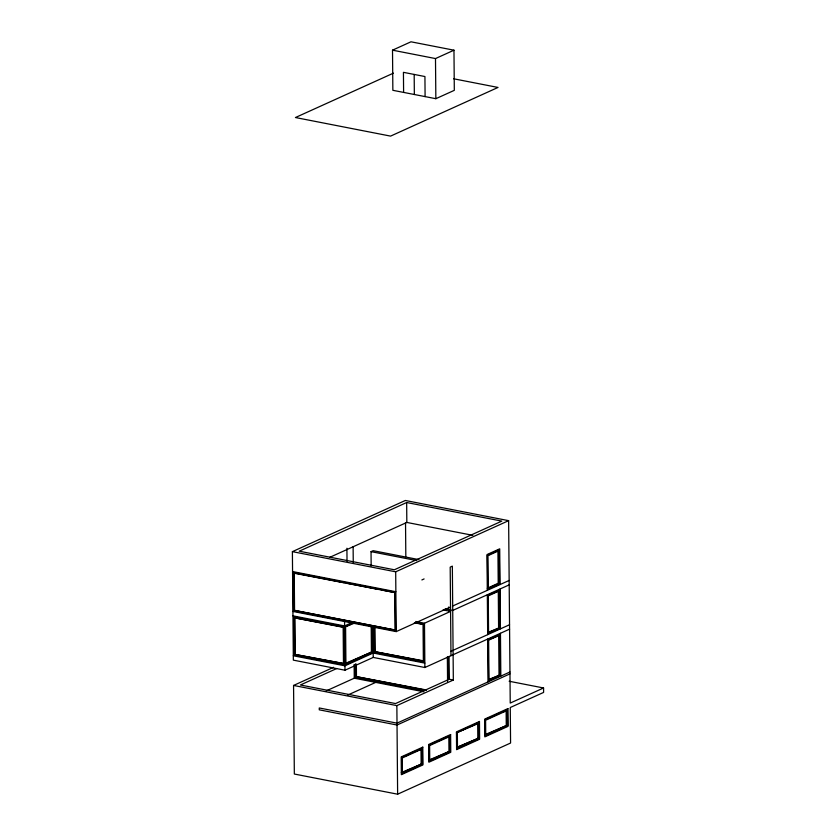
<?xml version="1.0" encoding="UTF-8"?>
<svg xmlns="http://www.w3.org/2000/svg" width="836" height="836" viewBox="0 0 836 836"><rect width="100%" height="100%" fill="white"/><g stroke="black" fill="none" stroke-linecap="round" stroke-linejoin="round"><path stroke-width="1.25" d="M392.512 50.17L410.978 41.8L453.969 50.191L454.314 90.34L435.849 98.7L392.857 90.309L392.512 50.17L435.493 58.562L453.969 50.191M393.432 73.15L295.442 117.531L390.579 136.111L498.016 87.446L453.624 78.783M509.584 629.142L424.876 667.515L373.222 657.43L344.986 670.221L293.342 660.137L292.391 551.645L405.335 500.482L508.633 520.661L510.232 703.076L543.567 687.976L543.609 692.417L510.263 707.517L510.577 743.037L397.633 794.2L294.335 774.032L293.561 685.447L333.564 667.327M406.662 502.53L299.225 551.196L394.362 569.776L501.809 521.11L406.662 502.53L406.829 522.437L329.875 557.288M371.163 565.982L371.038 551.645L373.169 550.684L418.982 559.629M294.084 610.301L395.01 630.01L294.084 610.301L293.76 573.141L395.167 592.64L381.153 589.902M343.7 629.696L343.993 663.617L294.742 654.379L294.418 617.804L343.669 627.084M292.391 551.645L395.689 571.814L508.633 520.661M421.866 579.944L424.103 578.93M488.088 555.041L490.272 554.049M498.831 550.757L487.9 555.71L488.182 588.398L499.113 583.444L498.831 550.757L497.932 550.579L498.214 583.267L487.284 588.22M352.834 622.193L344.599 625.924L292.955 615.839M354.579 622.245L345.101 626.54L345.435 664.745L372.689 652.404L372.459 626.937M351.695 623.907L344.84 627.01L354.736 623.019M294.742 654.379L343.993 663.617M292.913 611.429L396.212 631.598L450.552 606.988M452.684 606.016L509.155 580.445M415.67 621.503L424.489 623.228L450.583 611.398L443.028 609.925M452.725 610.437L509.197 584.855M414.301 622.904L423.559 624.387L414.813 622.674M488.443 595.222L497.19 591.251M499.186 590.937L488.245 595.89L488.569 632.695L487.67 632.518L499.5 627.742L499.186 590.937L498.277 590.759L498.601 627.564M345.153 663.533L372.187 651.787L371.968 627M372.187 651.787L345.916 663.69L345.602 627.157M336.594 668.591L300.385 684.987L395.532 703.567L449.256 679.24L453.331 680.034L452.339 566.139L450.196 567.111L450.97 655.696M374.413 626.843L374.622 651.631L423.873 660.91M355.833 663.585L355.948 676.564L426.538 690.013M326.239 690.891L354.265 678.195L423.998 691.811M347.703 695.082L375.73 682.385M488.569 632.695L499.5 627.742M450.938 651.286L509.542 624.732M488.83 639.509L499.573 635.224L499.918 674.997L488.976 679.95L488.632 640.177L499.573 635.224M293.561 685.447L396.86 705.615L453.331 680.034M489.175 679.281L499.918 674.997M509.96 671.987L397.006 723.15L319.258 707.967L319.279 709.837L397.027 725.021L509.97 673.858M405.868 755.765L419.839 749.432M433.445 743.267L435.817 742.201M439.36 740.591L447.647 736.84M457.626 732.315L475.318 724.3M486.949 719.033L490.335 717.507M492.592 716.483L499.364 713.411M501.621 712.397L507.034 710.527L507.159 725.209L485.726 734.917L485.601 720.235L507.034 710.527M421.908 749.087L402.106 758.053L402.241 772.736L401.343 772.558L422.034 763.77L421.908 749.087L421.01 748.91L421.135 763.592M449.737 736.474L429.61 745.587L429.746 760.279L428.847 760.102L449.862 751.167L449.737 736.474L448.827 736.307L448.963 750.989M456.446 732.848L478.579 723.412L478.704 738.094L456.581 747.541L478.704 738.094M484.828 734.75L507.159 725.209M402.241 772.736L422.034 763.77M429.746 760.279L449.862 751.167M293.3 655.769L344.944 665.811L373.18 653.02L424.834 663.105M406.829 522.437L472.8 535.322M371.038 551.645L416.85 560.601M498.214 583.267L499.113 583.444M292.569 571.552L395.867 591.721M295.202 573.12L344.233 582.692M346.783 583.194L378.614 589.411M445.065 608.942L451.45 610.186M416.234 622.454L423.768 623.917L424.103 662.122L373.901 652.32L373.682 626.854M487.733 640L488.632 640.177M294.418 617.804L343.157 627.324L343.481 663.847M374.622 651.631L423.361 661.14L423.047 624.617M509.134 681.246L543.567 687.976M355.948 676.564L426.026 690.254M423.35 690.849L354.986 677.505L354.872 664.651M506.135 710.349L506.261 725.042M500.032 584.573L499.719 548.813L486.98 554.582L487.294 590.341M500.074 588.993L500.419 628.871M500.461 633.28L500.827 676.125M498.664 635.047L499.019 674.819M487.325 594.762L487.681 634.639M487.712 639.049L488.088 681.894M477.68 723.234L477.805 737.927M457.344 733.026L457.48 747.718M448.618 607.03L448.66 610.938M449.057 656.459L449.256 679.24M448.336 657.2L448.524 679.093M447.354 656.856L447.573 681.507M435.493 58.562L435.849 98.7M425.096 96.61L424.928 76.536L403.433 72.335L403.61 92.409M424.489 623.228L424.876 667.515M414.175 74.435L414.353 94.51M405.533 522.667L405.826 556.588M395.689 571.814L396.212 631.598M396.86 705.615L397.633 794.2M394.686 592.849L395.01 630.01M374.936 627.909L375.145 651.39M372.95 626.007L373.222 657.43M371.215 626.854L371.424 651.641M356.366 664.651L356.46 676.334M353.116 546.765L353.252 562.398M354.14 664.421L354.265 678.195M346.919 548.238L347.024 561.269M344.85 628.317L344.934 637.45M344.557 621.514L344.986 670.221M294.941 617.574L295.254 654.139M294.23 572.932L294.554 610.081M499.28 549.785L487.44 555.146L487.733 589.37L499.573 584.009L499.28 549.785M499.625 589.965L487.785 595.326L488.12 633.667L499.959 628.306L499.625 589.965M500.012 634.252L488.172 639.613L488.537 680.922L500.377 675.561L500.012 634.252M422.797 747.133L401.196 756.925L401.353 774.679L422.953 764.898L422.797 747.133M450.625 734.53L428.701 744.458L428.858 762.223L450.771 752.295L450.625 734.53M479.467 721.468L456.435 731.897L456.592 749.662L479.624 739.223L479.467 721.468M507.922 708.583L484.681 719.106L484.838 736.871L508.079 726.338L507.922 708.583M422.347 748.105L401.656 757.489L401.792 773.708L422.493 764.334L422.347 748.105M450.176 735.502L429.161 745.022L429.296 761.251L450.322 751.731L450.176 735.502M479.028 722.44L456.895 732.461L457.031 748.69L479.164 738.658L479.028 722.44M507.473 709.555L485.141 719.671L485.277 735.899L507.619 725.773L507.473 709.555M344.213 664.829L294.021 655.069L293.687 616.822L343.878 626.624L344.213 664.829M395.271 592.285L293.164 572.346L293.499 610.865L395.616 630.804L395.271 592.285"/></g></svg>
